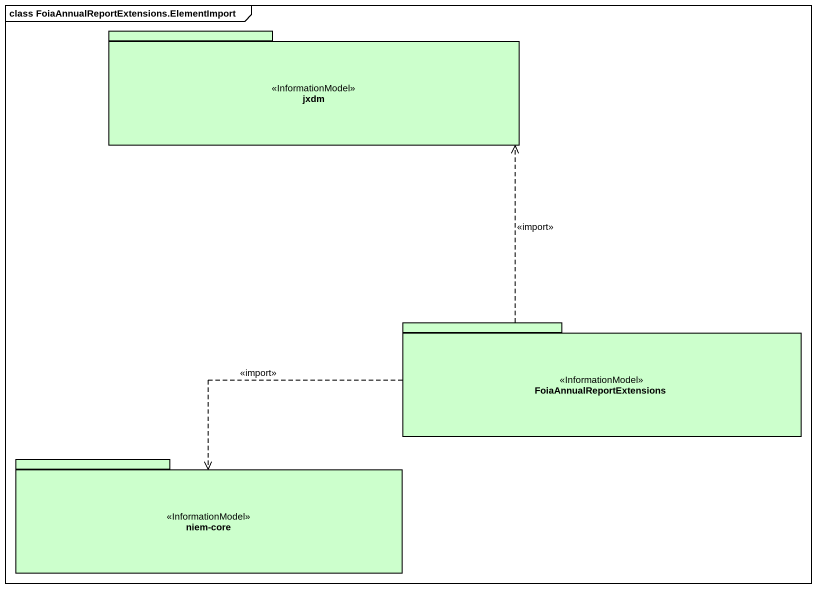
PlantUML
@startuml
mainframe class FoiaAnnualReportExtensions.ElementImport
package jxdm <<InformationModel>> #CCFFCC {
}
package FoiaAnnualReportExtensions <<InformationModel>> #CCFFCC {
}
package "niem-core" as niem_core <<InformationModel>> #CCFFCC {
}
FoiaAnnualReportExtensions .up.> jxdm : <<import>>
FoiaAnnualReportExtensions .left.> niem_core : <<import>>
@enduml
